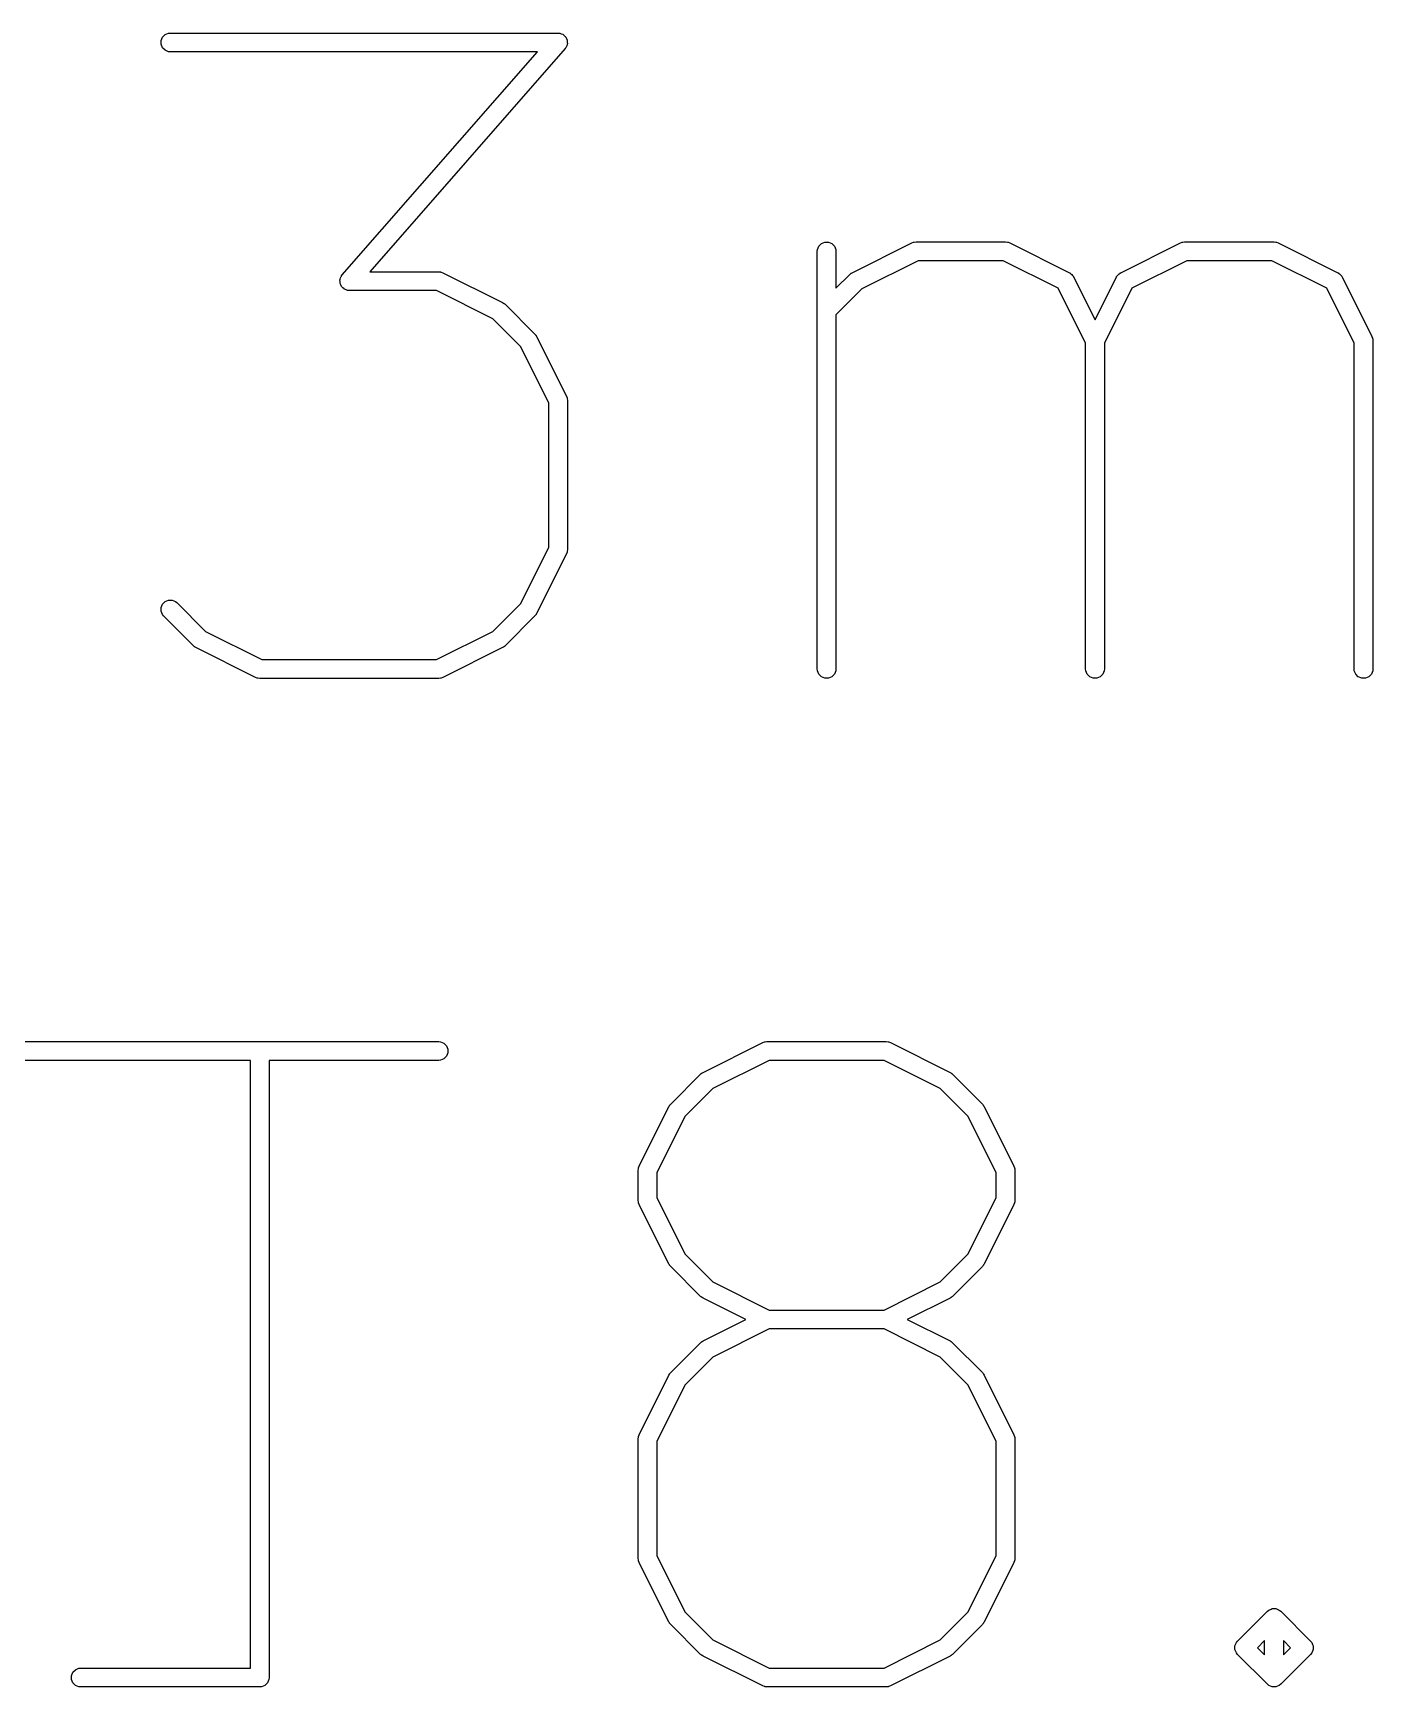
# Model space of a CAD drawing. Extents: x 20 to 216, y -192 to -20.
# Drawn here: x 76.39 to 87.09, y -192.46 to -179.26 of the extents above; entities that cross this region are included whole.
import ezdxf

# ---------------------------------------------------------------- set-up
doc = ezdxf.new("R2010")
doc.units = 0
doc.layers.add('BLACK', color=7, linetype='CONTINUOUS')

msp = doc.modelspace()

# ---------------------------------------------------------------- linework, layer by layer
at = {"layer": 'BLACK', "linetype": 'CONTINUOUS'}
for p, q in [((77.415598, -179.315943), (77.426797, -179.288907)), ((77.415598, -179.345207), (77.415598, -179.315943)), ((77.426797, -179.372243), (77.415598, -179.345207)), ((77.426797, -179.288907), (77.447489, -179.268215)), ((77.447489, -179.392935), (77.426797, -179.372243)), ((77.447489, -179.268215), (77.474525, -179.257016)), ((77.474525, -179.257016), (77.489157, -179.255575)), ((77.489157, -179.255575), (80.584395, -179.255575)), ((80.640838, -179.379963), (79.083011, -181.160337)), ((80.584395, -179.255575), (80.592133, -179.256337)), ((80.592133, -179.256337), (80.594101, -179.256206)), ((80.594101, -179.256206), (80.595456, -179.256664)), ((80.595456, -179.256664), (80.599027, -179.257016)), ((80.599027, -179.257016), (80.610284, -179.261679)), ((80.610284, -179.261679), (80.621822, -179.265581)), ((80.621822, -179.265581), (80.623726, -179.267246)), ((80.623726, -179.267246), (80.626063, -179.268215)), ((80.626063, -179.268215), (80.634673, -179.276825)), ((80.634673, -179.276825), (80.643846, -179.284851)), ((80.645359, -179.373638), (80.640838, -179.379963)), ((80.643846, -179.284851), (80.644968, -179.28712)), ((80.644968, -179.28712), (80.646755, -179.288907)), ((80.646755, -179.372243), (80.645359, -179.373638)), ((80.646755, -179.288907), (80.651415, -179.300157)), ((80.647303, -179.370919), (80.646755, -179.372243)), ((80.649389, -179.368002), (80.647303, -179.370919)), ((80.65329, -179.356464), (80.649389, -179.368002)), ((80.651415, -179.300157), (80.656818, -179.311083)), ((80.657954, -179.345207), (80.65329, -179.356464)), ((80.656818, -179.311083), (80.656986, -179.313606)), ((80.656986, -179.313606), (80.657954, -179.315943)), ((80.657954, -179.315943), (80.657954, -179.328127)), ((80.657954, -179.328127), (80.658764, -179.340281)), ((80.658764, -179.340281), (80.657954, -179.342676)), ((80.657954, -179.342676), (80.657954, -179.345207)), ((77.474525, -179.404134), (77.447489, -179.392935)), ((77.489157, -179.405575), (77.474525, -179.404134)), ((80.419113, -179.405575), (77.489157, -179.405575)), ((78.861286, -181.185949), (80.419113, -179.405575)), ((82.653694, -180.982609), (82.664893, -180.955573)), ((82.664893, -180.955573), (82.685585, -180.934881)), ((82.685585, -180.934881), (82.712621, -180.923682)), ((82.712621, -180.923682), (82.741885, -180.923682)), ((82.741885, -180.923682), (82.768921, -180.934881)), ((82.768921, -180.934881), (82.789613, -180.955573)), ((82.789613, -180.955573), (82.800812, -180.982609)), ((82.931807, -181.168255), (83.407997, -180.930159)), ((83.407997, -180.930159), (83.421729, -180.924904)), ((83.421729, -180.924904), (83.424416, -180.924713)), ((83.424416, -180.924713), (83.426906, -180.923682)), ((83.426906, -180.923682), (83.441538, -180.922241)), ((83.441538, -180.922241), (84.155824, -180.922241)), ((84.155824, -180.922241), (84.170456, -180.923682)), ((84.170456, -180.923682), (84.172945, -180.924713)), ((84.172945, -180.924713), (84.175633, -180.924904)), ((84.175633, -180.924904), (84.189365, -180.930159)), ((84.189365, -180.930159), (84.665556, -181.168255)), ((85.074664, -181.168255), (85.550855, -180.930159)), ((85.550855, -180.930159), (85.564587, -180.924904)), ((85.564587, -180.924904), (85.567274, -180.924713)), ((85.567274, -180.924713), (85.569764, -180.923682)), ((85.569764, -180.923682), (85.584396, -180.922241)), ((85.584396, -180.922241), (86.298681, -180.922241)), ((86.298681, -180.922241), (86.313313, -180.923682)), ((86.313313, -180.923682), (86.315802, -180.924713)), ((86.315802, -180.924713), (86.31849, -180.924904)), ((86.31849, -180.924904), (86.332222, -180.930159)), ((86.332222, -180.930159), (86.808413, -181.168255)), ((82.652253, -180.997241), (82.653694, -180.982609)), ((82.652253, -184.330575), (82.652253, -180.997241)), ((82.800812, -180.982609), (82.802253, -180.997241)), ((82.802253, -180.997241), (82.802253, -181.292366)), ((83.459243, -181.072241), (83.009775, -181.296975)), ((84.138119, -181.072241), (83.459243, -181.072241)), ((84.576113, -181.291238), (84.138119, -181.072241)), ((85.602101, -181.072241), (85.164106, -181.291238)), ((86.280976, -181.072241), (85.602101, -181.072241)), ((86.71897, -181.291238), (86.280976, -181.072241)), ((78.84336, -181.225631), (78.84417, -181.223235)), ((78.84417, -181.237784), (78.84336, -181.225631)), ((78.84417, -181.220705), (78.848833, -181.209447)), ((78.84417, -181.223235), (78.84417, -181.220705)), ((78.848833, -181.209447), (78.852735, -181.19791)), ((78.852735, -181.19791), (78.85482, -181.194992)), ((78.85482, -181.194992), (78.855369, -181.193669)), ((78.855369, -181.193669), (78.856764, -181.192273)), ((78.856764, -181.192273), (78.861286, -181.185949)), ((79.083011, -181.160337), (79.632014, -181.160337)), ((79.632014, -181.160337), (79.646646, -181.161778)), ((79.646646, -181.161778), (79.649135, -181.162809)), ((79.649135, -181.162809), (79.651823, -181.163)), ((79.651823, -181.163), (79.665555, -181.168255)), ((79.665555, -181.168255), (80.141746, -181.40635)), ((82.802253, -181.292366), (82.912315, -181.182304)), ((82.912315, -181.182304), (82.918067, -181.177583)), ((82.918067, -181.177583), (82.919364, -181.176088)), ((82.919364, -181.176088), (82.921618, -181.174668)), ((82.921618, -181.174668), (82.92368, -181.172977)), ((82.92368, -181.172977), (82.92551, -181.172218)), ((82.92551, -181.172218), (82.931807, -181.168255)), ((84.665556, -181.168255), (84.668002, -181.169795)), ((84.668002, -181.169795), (84.669157, -181.17018)), ((84.669157, -181.17018), (84.670595, -181.171427)), ((84.670595, -181.171427), (84.677999, -181.176088)), ((84.677999, -181.176088), (84.684158, -181.183189)), ((84.684158, -181.183189), (84.691265, -181.189353)), ((84.691265, -181.189353), (84.695926, -181.196758)), ((84.695926, -181.196758), (84.697172, -181.198195)), ((84.697172, -181.198195), (84.697556, -181.199348)), ((84.697556, -181.199348), (84.699097, -181.201796)), ((84.699097, -181.201796), (84.87011, -181.543822)), ((84.87011, -181.543822), (85.041123, -181.201796)), ((85.041123, -181.201796), (85.042663, -181.199349)), ((85.042663, -181.199349), (85.043048, -181.198195)), ((85.043048, -181.198195), (85.044295, -181.196756)), ((85.044295, -181.196756), (85.048956, -181.189353)), ((85.048956, -181.189353), (85.056058, -181.183192)), ((85.056058, -181.183192), (85.062221, -181.176087)), ((85.062221, -181.176087), (85.069622, -181.171427)), ((85.069622, -181.171427), (85.071063, -181.170179)), ((85.071063, -181.170179), (85.072219, -181.169793)), ((85.072219, -181.169793), (85.074664, -181.168255)), ((86.808413, -181.168255), (86.810859, -181.169795)), ((86.810859, -181.169795), (86.812014, -181.17018)), ((86.812014, -181.17018), (86.813452, -181.171427)), ((86.813452, -181.171427), (86.820856, -181.176088)), ((86.820856, -181.176088), (86.827015, -181.183189)), ((86.827015, -181.183189), (86.834122, -181.189353)), ((86.834122, -181.189353), (86.838783, -181.196758)), ((86.838783, -181.196758), (86.840029, -181.198195)), ((86.840029, -181.198195), (86.840413, -181.199348)), ((86.840413, -181.199348), (86.841954, -181.201796)), ((86.841954, -181.201796), (87.080049, -181.677986)), ((78.84417, -181.249969), (78.84417, -181.237784)), ((78.845137, -181.252305), (78.84417, -181.249969)), ((78.845306, -181.254829), (78.845137, -181.252305)), ((78.850708, -181.265754), (78.845306, -181.254829)), ((78.855369, -181.277005), (78.850708, -181.265754)), ((78.857155, -181.278791), (78.855369, -181.277005)), ((78.858278, -181.281061), (78.857155, -181.278791)), ((78.86745, -181.289086), (78.858278, -181.281061)), ((78.876061, -181.297697), (78.86745, -181.289086)), ((78.878397, -181.298665), (78.876061, -181.297697)), ((78.880302, -181.300331), (78.878397, -181.298665)), ((78.891839, -181.304232), (78.880302, -181.300331)), ((78.903097, -181.308896), (78.891839, -181.304232)), ((78.906667, -181.309247), (78.903097, -181.308896)), ((78.908023, -181.309706), (78.906667, -181.309247)), ((78.90999, -181.309574), (78.908023, -181.309706)), ((78.917729, -181.310337), (78.90999, -181.309574)), ((79.614309, -181.310337), (78.917729, -181.310337)), ((80.063778, -181.535071), (79.614309, -181.310337)), ((83.009775, -181.296975), (82.802253, -181.504498)), ((84.79511, -181.729232), (84.576113, -181.291238)), ((85.164106, -181.291238), (84.94511, -181.729232)), ((86.937967, -181.729232), (86.71897, -181.291238)), ((80.141746, -181.40635), (80.148043, -181.410314)), ((80.148043, -181.410314), (80.149873, -181.411072)), ((80.149873, -181.411072), (80.151932, -181.412762)), ((80.151932, -181.412762), (80.154188, -181.414182)), ((80.154188, -181.414182), (80.155485, -181.415678)), ((80.155485, -181.415678), (80.161238, -181.420399)), ((80.161238, -181.420399), (80.399333, -181.658494)), ((80.28466, -181.755953), (80.063778, -181.535071)), ((82.802253, -181.504498), (82.802253, -184.330575)), ((80.509395, -182.205422), (80.28466, -181.755953)), ((80.399333, -181.658494), (80.404051, -181.664243)), ((80.404051, -181.664243), (80.40555, -181.665543)), ((80.40555, -181.665543), (80.406971, -181.667802)), ((80.406971, -181.667802), (80.40866, -181.669859)), ((80.40866, -181.669859), (80.409417, -181.671686)), ((80.409417, -181.671686), (80.413382, -181.677986)), ((80.413382, -181.677986), (80.651477, -182.154177)), ((84.79511, -184.330575), (84.79511, -181.729232)), ((84.94511, -181.729232), (84.94511, -184.330575)), ((86.937967, -184.330575), (86.937967, -181.729232)), ((87.080049, -181.677986), (87.085304, -181.691718)), ((87.085304, -181.691718), (87.085494, -181.694405)), ((87.085494, -181.694405), (87.086526, -181.696895)), ((87.086526, -181.696895), (87.087967, -181.711527)), ((87.087967, -181.711527), (87.087967, -184.330575)), ((80.651477, -182.154177), (80.656732, -182.167908)), ((80.509395, -183.360489), (80.509395, -182.205422)), ((80.656732, -182.167908), (80.656923, -182.170597)), ((80.656923, -182.170597), (80.657954, -182.173086)), ((80.657954, -182.173086), (80.659395, -182.187718)), ((80.659395, -182.187718), (80.659395, -183.378194)), ((80.28466, -183.809957), (80.509395, -183.360489)), ((80.651477, -183.411735), (80.413382, -183.887925)), ((80.656732, -183.398003), (80.651477, -183.411735)), ((80.656922, -183.395315), (80.656732, -183.398003)), ((80.657954, -183.392826), (80.656922, -183.395315)), ((80.659395, -183.378194), (80.657954, -183.392826)), ((77.415598, -183.839752), (77.426797, -183.812716)), ((77.415598, -183.869015), (77.415598, -183.839752)), ((77.426796, -183.896052), (77.415598, -183.869015)), ((77.426797, -183.812716), (77.447489, -183.792023)), ((77.447489, -183.792023), (77.474526, -183.780825)), ((77.474526, -183.780825), (77.503789, -183.780825)), ((77.503789, -183.780825), (77.530825, -183.792024)), ((77.530825, -183.792024), (77.54219, -183.801351)), ((77.54219, -183.801351), (77.771679, -184.030841)), ((80.063777, -184.030841), (80.28466, -183.809957)), ((77.436124, -183.907417), (77.426796, -183.896052)), ((77.674219, -184.145513), (77.436124, -183.907417)), ((80.399333, -183.907417), (80.161238, -184.145513)), ((80.404051, -183.901667), (80.399333, -183.907417)), ((80.40555, -183.900368), (80.404051, -183.901667)), ((80.406971, -183.898109), (80.40555, -183.900368)), ((80.408661, -183.896051), (80.406971, -183.898109)), ((80.409418, -183.894221), (80.408661, -183.896051)), ((80.413382, -183.887925), (80.409418, -183.894221)), ((77.771679, -184.030841), (78.221148, -184.255575)), ((79.614309, -184.255575), (80.063777, -184.030841)), ((77.679968, -184.150231), (77.674219, -184.145513)), ((77.681268, -184.15173), (77.679968, -184.150231)), ((77.683527, -184.153151), (77.681268, -184.15173)), ((77.685584, -184.15484), (77.683527, -184.153151)), ((77.687411, -184.155597), (77.685584, -184.15484)), ((77.693711, -184.159562), (77.687411, -184.155597)), ((78.169902, -184.397657), (77.693711, -184.159562)), ((78.221148, -184.255575), (79.614309, -184.255575)), ((80.141746, -184.159562), (79.665555, -184.397657)), ((80.148043, -184.155597), (80.141746, -184.159562)), ((80.149873, -184.15484), (80.148043, -184.155597)), ((80.151932, -184.153149), (80.149873, -184.15484)), ((80.154188, -184.15173), (80.151932, -184.153149)), ((80.155485, -184.150233), (80.154188, -184.15173)), ((80.161238, -184.145513), (80.155485, -184.150233)), ((78.183633, -184.402912), (78.169902, -184.397657)), ((79.665555, -184.397657), (79.651823, -184.402912)), ((82.653694, -184.345207), (82.652253, -184.330575)), ((82.664893, -184.372243), (82.653694, -184.345207)), ((82.685585, -184.392935), (82.664893, -184.372243)), ((82.712621, -184.404134), (82.685585, -184.392935)), ((82.768921, -184.392935), (82.741885, -184.404134)), ((82.789613, -184.372243), (82.768921, -184.392935)), ((82.800812, -184.345207), (82.789613, -184.372243)), ((82.802253, -184.330575), (82.800812, -184.345207)), ((84.796551, -184.345207), (84.79511, -184.330575)), ((84.80775, -184.372243), (84.796551, -184.345207)), ((84.828442, -184.392935), (84.80775, -184.372243)), ((84.855478, -184.404134), (84.828442, -184.392935)), ((84.911778, -184.392935), (84.884742, -184.404134)), ((84.93247, -184.372243), (84.911778, -184.392935)), ((84.943669, -184.345207), (84.93247, -184.372243)), ((84.94511, -184.330575), (84.943669, -184.345207)), ((86.939408, -184.345207), (86.937967, -184.330575)), ((86.950607, -184.372243), (86.939408, -184.345207)), ((86.971299, -184.392935), (86.950607, -184.372243)), ((86.998335, -184.404134), (86.971299, -184.392935)), ((87.054635, -184.392935), (87.027599, -184.404134)), ((87.075327, -184.372243), (87.054635, -184.392935)), ((87.086526, -184.345207), (87.075327, -184.372243)), ((87.087967, -184.330575), (87.086526, -184.345207)), ((78.186322, -184.403103), (78.183633, -184.402912)), ((78.188811, -184.404134), (78.186322, -184.403103)), ((78.203443, -184.405575), (78.188811, -184.404134)), ((79.632014, -184.405575), (78.203443, -184.405575)), ((79.646646, -184.404134), (79.632014, -184.405575)), ((79.649135, -184.403102), (79.646646, -184.404134)), ((79.651823, -184.402912), (79.649135, -184.403102)), ((82.741885, -184.404134), (82.712621, -184.404134)), ((84.884742, -184.404134), (84.855478, -184.404134)), ((87.027599, -184.404134), (86.998335, -184.404134)), ((76.060586, -187.305295), (79.632014, -187.305295)), ((79.632014, -187.305295), (79.646646, -187.306736)), ((79.646646, -187.306736), (79.673682, -187.317935)), ((79.673682, -187.317935), (79.694374, -187.338627)), ((79.694374, -187.421963), (79.673682, -187.442655)), ((79.694374, -187.338627), (79.705573, -187.365663)), ((79.705573, -187.394927), (79.694374, -187.421963)), ((79.705573, -187.365663), (79.705573, -187.394927)), ((81.74133, -187.551308), (82.21752, -187.313213)), ((82.21752, -187.313213), (82.231252, -187.307958)), ((82.231252, -187.307958), (82.233939, -187.307767)), ((82.233939, -187.307767), (82.236429, -187.306736)), ((82.236429, -187.306736), (82.251061, -187.305295)), ((82.251061, -187.305295), (83.203442, -187.305295)), ((83.203442, -187.305295), (83.218074, -187.306736)), ((83.218074, -187.306736), (83.220563, -187.307767)), ((83.220563, -187.307767), (83.223251, -187.307958)), ((83.223251, -187.307958), (83.236983, -187.313213)), ((83.236983, -187.313213), (83.713174, -187.551308)), ((78.128443, -187.455295), (76.060586, -187.455295)), ((78.128443, -192.305295), (78.128443, -187.455295)), ((79.632014, -187.455295), (78.278443, -187.455295)), ((78.278443, -187.455295), (78.278443, -192.380295)), ((79.646646, -187.453854), (79.632014, -187.455295)), ((79.673682, -187.442655), (79.646646, -187.453854)), ((81.483743, -187.803452), (81.721838, -187.565357)), ((81.721838, -187.565357), (81.727587, -187.560638)), ((81.727587, -187.560638), (81.728887, -187.55914)), ((81.728887, -187.55914), (81.731146, -187.557718)), ((81.731146, -187.557718), (81.733203, -187.55603)), ((81.733203, -187.55603), (81.73503, -187.555272)), ((81.73503, -187.555272), (81.74133, -187.551308)), ((82.268766, -187.455295), (81.819298, -187.680029)), ((83.185737, -187.455295), (82.268766, -187.455295)), ((83.635206, -187.680029), (83.185737, -187.455295)), ((83.713174, -187.551308), (83.719471, -187.555272)), ((83.719471, -187.555272), (83.721301, -187.55603)), ((83.721301, -187.55603), (83.72336, -187.55772)), ((83.72336, -187.55772), (83.725616, -187.55914)), ((83.725616, -187.55914), (83.726913, -187.560636)), ((83.726913, -187.560636), (83.732666, -187.565357)), ((83.732666, -187.565357), (83.970761, -187.803452)), ((81.819298, -187.680029), (81.598414, -187.900912)), ((83.856088, -187.900911), (83.635206, -187.680029)), ((81.231598, -188.299135), (81.469694, -187.822944)), ((81.469694, -187.822944), (81.473657, -187.816647)), ((81.473657, -187.816647), (81.474416, -187.814817)), ((81.474416, -187.814817), (81.476107, -187.812755)), ((81.476107, -187.812755), (81.477527, -187.810501)), ((81.477527, -187.810501), (81.479022, -187.809204)), ((81.479022, -187.809204), (81.483743, -187.803452)), ((83.970761, -187.803452), (83.975479, -187.809201)), ((83.975479, -187.809201), (83.976978, -187.810501)), ((83.976978, -187.810501), (83.978399, -187.81276)), ((83.978399, -187.81276), (83.980088, -187.814817)), ((83.980088, -187.814817), (83.980845, -187.816644)), ((83.980845, -187.816644), (83.98481, -187.822944)), ((83.98481, -187.822944), (84.222905, -188.299135)), ((81.598414, -187.900912), (81.37368, -188.350381)), ((84.080823, -188.35038), (83.856088, -187.900911)), ((81.22368, -188.332676), (81.225121, -188.318044)), ((81.22368, -188.570771), (81.22368, -188.332676)), ((81.225121, -188.318044), (81.226152, -188.315554)), ((81.226152, -188.315554), (81.226343, -188.312867)), ((81.226343, -188.312867), (81.231598, -188.299135)), ((81.37368, -188.350381), (81.37368, -188.553065)), ((84.080823, -188.553066), (84.080823, -188.35038)), ((84.222905, -188.299135), (84.22816, -188.312866)), ((84.22816, -188.312866), (84.228351, -188.315555)), ((84.228351, -188.315555), (84.229382, -188.318044)), ((84.229382, -188.318044), (84.230823, -188.332676)), ((84.230823, -188.332676), (84.230823, -188.570771)), ((81.225121, -188.585403), (81.22368, -188.570771)), ((81.226152, -188.587892), (81.225121, -188.585403)), ((81.226343, -188.59058), (81.226152, -188.587892)), ((81.231598, -188.604312), (81.226343, -188.59058)), ((81.469694, -189.080502), (81.231598, -188.604312)), ((81.37368, -188.553065), (81.598414, -189.002534)), ((83.856088, -189.002534), (84.080823, -188.553066)), ((84.222905, -188.604312), (83.98481, -189.080502)), ((84.22816, -188.59058), (84.222905, -188.604312)), ((84.22835, -188.587892), (84.22816, -188.59058)), ((84.229382, -188.585403), (84.22835, -188.587892)), ((84.230823, -188.570771), (84.229382, -188.585403)), ((81.598414, -189.002534), (81.819298, -189.223418)), ((83.635205, -189.223418), (83.856088, -189.002534)), ((81.473655, -189.086794), (81.469694, -189.080502)), ((81.474415, -189.088629), (81.473655, -189.086794)), ((81.47611, -189.090694), (81.474415, -189.088629)), ((81.477527, -189.092945), (81.47611, -189.090694)), ((81.47902, -189.09424), (81.477527, -189.092945)), ((81.483743, -189.099994), (81.47902, -189.09424)), ((81.721838, -189.33809), (81.483743, -189.099994)), ((83.970761, -189.099994), (83.732666, -189.33809)), ((83.975479, -189.094244), (83.970761, -189.099994)), ((83.976978, -189.092945), (83.975479, -189.094244)), ((83.978399, -189.090686), (83.976978, -189.092945)), ((83.980089, -189.088628), (83.978399, -189.090686)), ((83.980846, -189.086798), (83.980089, -189.088628)), ((83.98481, -189.080502), (83.980846, -189.086798)), ((81.819298, -189.223418), (82.268766, -189.448152)), ((83.185737, -189.448152), (83.635205, -189.223418)), ((81.727587, -189.342808), (81.721838, -189.33809)), ((81.728887, -189.344307), (81.727587, -189.342808)), ((81.731146, -189.345728), (81.728887, -189.344307)), ((81.733203, -189.347417), (81.731146, -189.345728)), ((81.73503, -189.348174), (81.733203, -189.347417)), ((81.74133, -189.352139), (81.73503, -189.348174)), ((82.083356, -189.523152), (81.74133, -189.352139)), ((83.713174, -189.352139), (83.371147, -189.523152)), ((83.719471, -189.348174), (83.713174, -189.352139)), ((83.721301, -189.347417), (83.719471, -189.348174)), ((83.72336, -189.345726), (83.721301, -189.347417)), ((83.725616, -189.344307), (83.72336, -189.345726)), ((83.726913, -189.34281), (83.725616, -189.344307)), ((83.732666, -189.33809), (83.726913, -189.34281)), ((81.74133, -189.694165), (82.083356, -189.523152)), ((82.268766, -189.448152), (83.185737, -189.448152)), ((83.371147, -189.523152), (83.713174, -189.694165)), ((82.268766, -189.598152), (81.819298, -189.822886)), ((83.185737, -189.598152), (82.268766, -189.598152)), ((83.635206, -189.822886), (83.185737, -189.598152)), ((81.483743, -189.946309), (81.721838, -189.708214)), ((81.721838, -189.708214), (81.727587, -189.703495)), ((81.727587, -189.703495), (81.728887, -189.701997)), ((81.728887, -189.701997), (81.731146, -189.700575)), ((81.731146, -189.700575), (81.733203, -189.698887)), ((81.733203, -189.698887), (81.73503, -189.698129)), ((81.73503, -189.698129), (81.74133, -189.694165)), ((83.713174, -189.694165), (83.719471, -189.698129)), ((83.719471, -189.698129), (83.721301, -189.698887)), ((83.721301, -189.698887), (83.72336, -189.700577)), ((83.72336, -189.700577), (83.725616, -189.701997)), ((83.725616, -189.701997), (83.726913, -189.703493)), ((83.726913, -189.703493), (83.732666, -189.708214)), ((83.732666, -189.708214), (83.970761, -189.946309)), ((81.819298, -189.822886), (81.598414, -190.043769)), ((83.856088, -190.043768), (83.635206, -189.822886)), ((81.231598, -190.441992), (81.469694, -189.965801)), ((81.598414, -190.043769), (81.37368, -190.493238)), ((81.469694, -189.965801), (81.473657, -189.959504)), ((81.473657, -189.959504), (81.474416, -189.957674)), ((81.474416, -189.957674), (81.476107, -189.955612)), ((81.476107, -189.955612), (81.477527, -189.953358)), ((81.477527, -189.953358), (81.479022, -189.952061)), ((81.479022, -189.952061), (81.483743, -189.946309)), ((84.080823, -190.493237), (83.856088, -190.043768)), ((83.970761, -189.946309), (83.975479, -189.952058)), ((83.975479, -189.952058), (83.976978, -189.953358)), ((83.976978, -189.953358), (83.978399, -189.955617)), ((83.978399, -189.955617), (83.980088, -189.957674)), ((83.980088, -189.957674), (83.980845, -189.959501)), ((83.980845, -189.959501), (83.98481, -189.965801)), ((83.98481, -189.965801), (84.222905, -190.441992)), ((81.22368, -190.475533), (81.225121, -190.460901)), ((81.225121, -190.460901), (81.226152, -190.458411)), ((81.226152, -190.458411), (81.226343, -190.455724)), ((81.226343, -190.455724), (81.231598, -190.441992)), ((84.222905, -190.441992), (84.22816, -190.455723)), ((84.22816, -190.455723), (84.228351, -190.458412)), ((84.228351, -190.458412), (84.229382, -190.460901)), ((84.229382, -190.460901), (84.230823, -190.475533)), ((81.22368, -191.427914), (81.22368, -190.475533)), ((81.37368, -190.493238), (81.37368, -191.410208)), ((84.080823, -191.410209), (84.080823, -190.493237)), ((84.230823, -190.475533), (84.230823, -191.427914)), ((81.225121, -191.442546), (81.22368, -191.427914)), ((81.226152, -191.445035), (81.225121, -191.442546)), ((81.226343, -191.447723), (81.226152, -191.445035)), ((81.231598, -191.461455), (81.226343, -191.447723)), ((81.469694, -191.937645), (81.231598, -191.461455)), ((81.37368, -191.410208), (81.598414, -191.859677)), ((83.856088, -191.859677), (84.080823, -191.410209)), ((84.222905, -191.461455), (83.98481, -191.937645)), ((84.22816, -191.447723), (84.222905, -191.461455)), ((84.22835, -191.445035), (84.22816, -191.447723)), ((84.229382, -191.442546), (84.22835, -191.445035)), ((84.230823, -191.427914), (84.229382, -191.442546)), ((81.598414, -191.859677), (81.819298, -192.080561)), ((83.635205, -192.080561), (83.856088, -191.859677)), ((86.007552, -192.089167), (86.245648, -191.851071)), ((86.245648, -191.851071), (86.257008, -191.841747)), ((86.257008, -191.841747), (86.257013, -191.841743)), ((86.257013, -191.841743), (86.27613, -191.833824)), ((86.27613, -191.833824), (86.284049, -191.830545)), ((86.284049, -191.830545), (86.313313, -191.830545)), ((86.313313, -191.830545), (86.340349, -191.841743)), ((86.340349, -191.841743), (86.340354, -191.841748)), ((86.340354, -191.841748), (86.351714, -191.851071)), ((86.351714, -191.851071), (86.589809, -192.089167)), ((81.473655, -191.943937), (81.469694, -191.937645)), ((81.474415, -191.945772), (81.473655, -191.943937)), ((81.47611, -191.947837), (81.474415, -191.945772)), ((81.477527, -191.950088), (81.47611, -191.947837)), ((81.47902, -191.951383), (81.477527, -191.950088)), ((81.483743, -191.957137), (81.47902, -191.951383)), ((81.721838, -192.195233), (81.483743, -191.957137)), ((83.970761, -191.957137), (83.732666, -192.195233)), ((83.975479, -191.951387), (83.970761, -191.957137)), ((83.976978, -191.950088), (83.975479, -191.951387)), ((83.978399, -191.947829), (83.976978, -191.950088)), ((83.980089, -191.945771), (83.978399, -191.947829)), ((83.980846, -191.943941), (83.980089, -191.945771)), ((83.98481, -191.937645), (83.980846, -191.943941)), ((81.819298, -192.080561), (82.268766, -192.305295)), ((83.185737, -192.305295), (83.635205, -192.080561)), ((85.987026, -192.127569), (85.998224, -192.100532)), ((85.987026, -192.156832), (85.987026, -192.127569)), ((85.998225, -192.183868), (85.987026, -192.156832)), ((85.998224, -192.100532), (85.998229, -192.100526)), ((86.007552, -192.195233), (85.998225, -192.183868)), ((85.998229, -192.100526), (86.007552, -192.089167)), ((86.223681, -192.08517), (86.166651, -192.142199)), ((86.166651, -192.142199), (86.223681, -192.199229)), ((86.223681, -192.199229), (86.223681, -192.08517)), ((86.43071, -192.142199), (86.373681, -192.08517)), ((86.373681, -192.08517), (86.373681, -192.199229)), ((86.373681, -192.199229), (86.43071, -192.142199)), ((86.589809, -192.089167), (86.599137, -192.100533)), ((86.599136, -192.183868), (86.589809, -192.195233)), ((86.610335, -192.156832), (86.599136, -192.183868)), ((86.599137, -192.100533), (86.606087, -192.117313)), ((86.606087, -192.117313), (86.610335, -192.127569)), ((86.610335, -192.127569), (86.610335, -192.156832)), ((76.712511, -192.338627), (76.733203, -192.317935)), ((76.733203, -192.317935), (76.760239, -192.306736)), ((76.760239, -192.306736), (76.774871, -192.305295)), ((76.774871, -192.305295), (78.128443, -192.305295)), ((81.727587, -192.199951), (81.721838, -192.195233)), ((81.728887, -192.20145), (81.727587, -192.199951)), ((81.731146, -192.202871), (81.728887, -192.20145)), ((81.733203, -192.20456), (81.731146, -192.202871)), ((81.73503, -192.205317), (81.733203, -192.20456)), ((81.74133, -192.209282), (81.73503, -192.205317)), ((82.21752, -192.447377), (81.74133, -192.209282)), ((82.268766, -192.305295), (83.185737, -192.305295)), ((83.713174, -192.209282), (83.236983, -192.447377)), ((83.719471, -192.205317), (83.713174, -192.209282)), ((83.721301, -192.20456), (83.719471, -192.205317)), ((83.72336, -192.202869), (83.721301, -192.20456)), ((83.725616, -192.20145), (83.72336, -192.202869)), ((83.726913, -192.199953), (83.725616, -192.20145)), ((83.732666, -192.195233), (83.726913, -192.199953)), ((86.245648, -192.433328), (86.007552, -192.195233)), ((86.589809, -192.195233), (86.351714, -192.433328)), ((76.701312, -192.365663), (76.712511, -192.338627)), ((76.701312, -192.394927), (76.701312, -192.365663)), ((76.712511, -192.421963), (76.701312, -192.394927)), ((76.733203, -192.442655), (76.712511, -192.421963)), ((76.760239, -192.453854), (76.733203, -192.442655)), ((78.245111, -192.442655), (78.218075, -192.453854)), ((78.265803, -192.421963), (78.245111, -192.442655)), ((78.277002, -192.394927), (78.265803, -192.421963)), ((78.278443, -192.380295), (78.277002, -192.394926)), ((78.277002, -192.394926), (78.277002, -192.394927)), ((82.231252, -192.452632), (82.21752, -192.447377)), ((83.236983, -192.447377), (83.223251, -192.452632)), ((86.257014, -192.442656), (86.245648, -192.433328)), ((86.271503, -192.448657), (86.257014, -192.442656)), ((86.284049, -192.453854), (86.271503, -192.448657)), ((86.340349, -192.442655), (86.313313, -192.453854)), ((86.351714, -192.433328), (86.340349, -192.442655)), ((76.774871, -192.455295), (76.760239, -192.453854)), ((78.203443, -192.455295), (76.774871, -192.455295)), ((78.218075, -192.453854), (78.203443, -192.455295)), ((82.233939, -192.452822), (82.231252, -192.452632)), ((82.236429, -192.453854), (82.233939, -192.452822)), ((82.251061, -192.455295), (82.236429, -192.453854)), ((83.203442, -192.455295), (82.251061, -192.455295)), ((83.218074, -192.453854), (83.203442, -192.455295)), ((83.220563, -192.452822), (83.218074, -192.453854)), ((83.223251, -192.452632), (83.220563, -192.452822)), ((86.28405, -192.453854), (86.284049, -192.453854)), ((86.313313, -192.453854), (86.28405, -192.453854))]:
    msp.add_line(p, q, dxfattribs=at)

doc.saveas('drawing.dxf')
